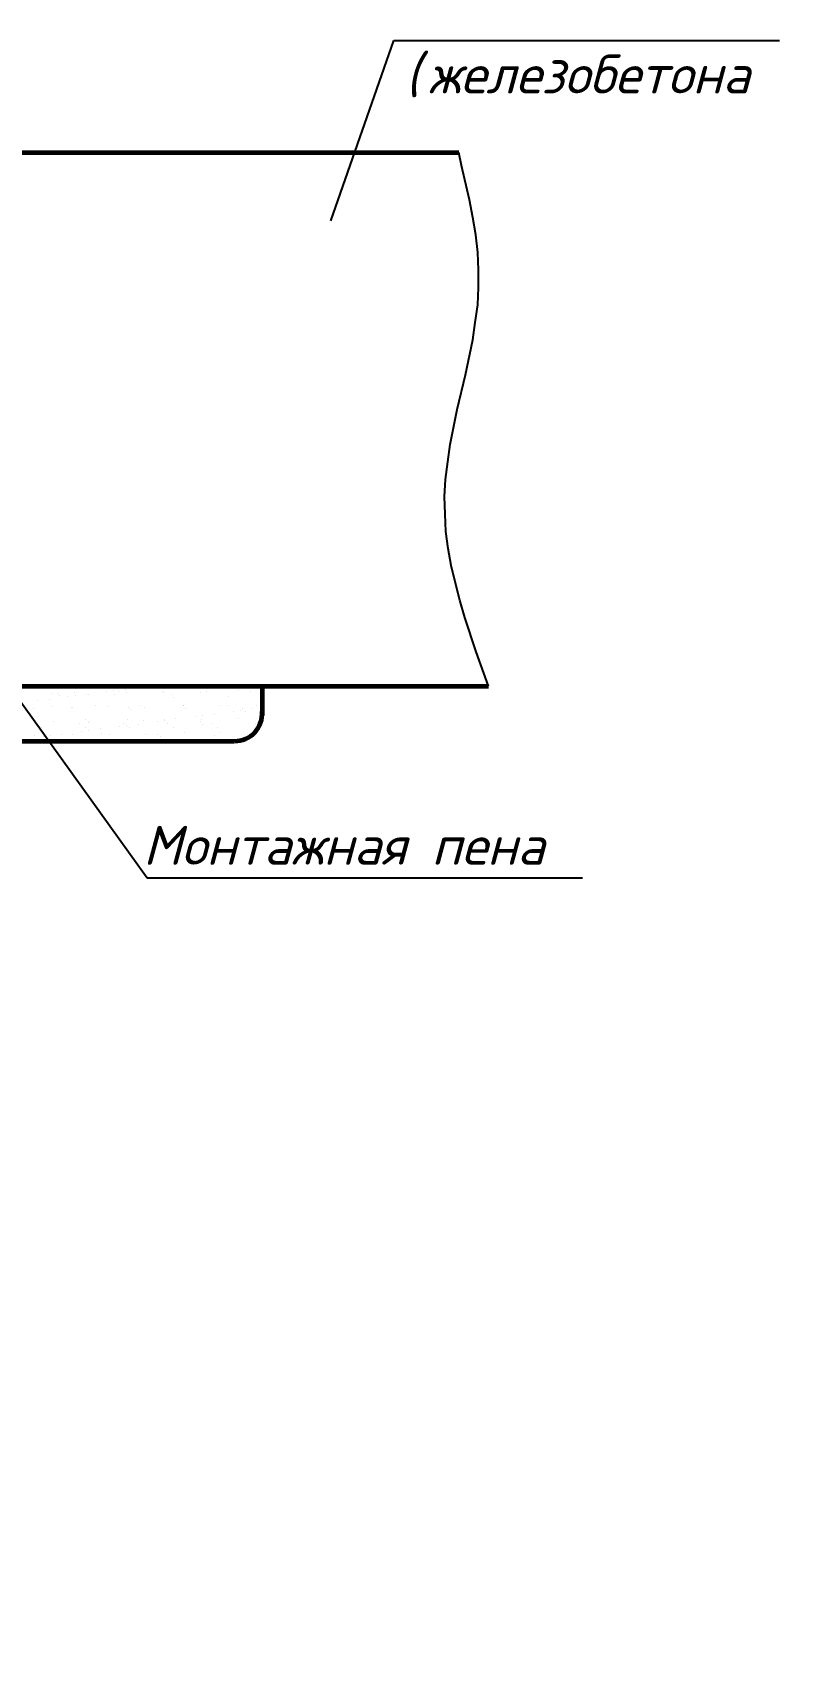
# Model space of a CAD drawing. Header units: millimetres. Extents: x -3689 to 3021565, y -698052 to -604547.
# Drawn here: x 2668522 to 2668589.4, y -674690.9 to -674543.9 of the extents above; entities that cross this region are included whole.
import ezdxf

# ---------------------------------------------------------------- set-up
doc = ezdxf.new("R2010")
doc.units = ezdxf.units.MM
doc.layers.get('0').update_dxf_attribs({"lineweight": 0})
for name, color, linetype in [('PDF _0', 7, 'Continuous'), ('PDF _Основные линии', 7, 'Continuous'), ('PDF _Текст', 7, 'Continuous')]:
    doc.layers.add(name, color=color, linetype=linetype)
doc.layers.add('ВК-текст К1', color=7, linetype='Continuous', lineweight=25)
doc.styles.add('SPDS', font='isocpeui.ttf')

msp = doc.modelspace()

# ---------------------------------------------------------------- linework, layer by layer
msp.add_line((2668554.4278, -674544.6371), (2668589.1083, -674544.6371))
at = {"layer": 'PDF _0', "lineweight": 25}
for p, q in [((2668548.7811, -674560.8357), (2668554.4278, -674544.6371)), ((2668554.4278, -674544.6371), (2668589.1083, -674544.6371)), ((2668589.1083, -674544.6371), (2668589.1083, -674544.6371)), ((2668533.5447, -674554.8773), (2668533.5447, -674554.8773)), ((2668560.5276, -674555.8562), (2668560.2723, -674554.7071)), ((2668561.2511, -674558.9631), (2668560.5276, -674555.8562)), ((2668561.5491, -674560.5378), (2668561.2511, -674558.9631)), ((2668561.8044, -674562.1125), (2668561.5491, -674560.5378)), ((2668561.9747, -674563.6872), (2668561.8044, -674562.1125)), ((2668562.0598, -674565.2619), (2668561.9747, -674563.6872)), ((2668562.0598, -674566.8366), (2668562.0598, -674565.2619)), ((2668561.9747, -674568.4113), (2668562.0598, -674566.8366)), ((2668561.7619, -674569.9861), (2668561.9747, -674568.4113)), ((2668561.5491, -674571.5608), (2668561.7619, -674569.9861)), ((2668560.8681, -674574.7102), (2668561.5491, -674571.5608)), ((2668560.1446, -674577.8171), (2668560.8681, -674574.7102)), ((2668559.5062, -674580.9665), (2668560.1446, -674577.8171)), ((2668559.2934, -674582.5412), (2668559.5062, -674580.9665)), ((2668559.0806, -674584.1159), (2668559.2934, -674582.5412)), ((2668558.9955, -674585.6481), (2668559.0806, -674584.1159)), ((2668559.038, -674587.2228), (2668558.9955, -674585.6481)), ((2668559.1231, -674588.7975), (2668559.038, -674587.2228)), ((2668559.3359, -674590.3297), (2668559.1231, -674588.7975)), ((2668559.5913, -674591.8618), (2668559.3359, -674590.3297)), ((2668559.9743, -674593.4366), (2668559.5913, -674591.8618)), ((2668560.3574, -674594.9687), (2668559.9743, -674593.4366)), ((2668560.8255, -674596.5434), (2668560.3574, -674594.9687)), ((2668561.847, -674599.6077), (2668560.8255, -674596.5434)), ((2668517.8826, -674599.9057), (2668532.2679, -674619.9513)), ((2668562.9535, -674602.7146), (2668561.847, -674599.6077)), ((2668503.5825, -674602.7146), (2668542.6099, -674602.7146)), ((2668523.7559, -674603.3956), (2668523.7559, -674603.3956)), ((2668524.1815, -674603.353), (2668524.1815, -674603.353)), ((2668524.4369, -674603.5658), (2668524.4369, -674603.5658)), ((2668525.1604, -674602.9274), (2668525.1604, -674602.9274)), ((2668525.1604, -674603.6509), (2668525.1604, -674603.6509)), ((2668525.7137, -674603.2679), (2668525.7137, -674603.2679)), ((2668525.8413, -674603.5658), (2668525.8413, -674603.5658)), ((2668526.8628, -674603.4381), (2668526.8628, -674603.4381)), ((2668527.033, -674603.4381), (2668527.033, -674603.4381)), ((2668528.6077, -674603.1828), (2668528.6077, -674603.1828)), ((2668529.1184, -674602.8848), (2668529.1184, -674602.8848)), ((2668529.2461, -674603.0976), (2668529.2461, -674603.0976)), ((2668529.3312, -674603.4381), (2668529.3312, -674603.4381)), ((2668529.6717, -674603.2253), (2668529.6717, -674603.2253)), ((2668530.3101, -674602.97), (2668530.3101, -674602.97)), ((2668530.4378, -674603.3104), (2668530.4378, -674603.3104)), ((2668532.0125, -674602.7572), (2668532.0125, -674602.7572)), ((2668533.0765, -674602.8848), (2668533.0765, -674602.8848)), ((2668533.6298, -674603.2253), (2668533.6298, -674603.2253)), ((2668533.7575, -674603.2679), (2668533.7575, -674603.2679)), ((2668534.4384, -674603.4807), (2668534.4384, -674603.4807)), ((2668534.6512, -674603.6935), (2668534.6512, -674603.6935)), ((2668537.0346, -674602.8848), (2668537.0346, -674602.8848)), ((2668537.0346, -674603.2679), (2668537.0346, -674603.2679)), ((2668537.5879, -674603.2253), (2668537.5879, -674603.2253)), ((2668539.5882, -674603.6084), (2668539.5882, -674603.6084)), ((2668540.4394, -674603.1402), (2668540.4394, -674603.1402)), ((2668540.9926, -674602.8848), (2668540.9926, -674602.8848)), ((2668541.5459, -674603.2253), (2668541.5459, -674603.2253)), ((2668522.0535, -674604.7149), (2668522.0535, -674604.7149)), ((2668522.4365, -674604.034), (2668522.4365, -674604.034)), ((2668523.458, -674603.8637), (2668523.458, -674603.8637)), ((2668523.6708, -674604.5021), (2668523.6708, -674604.5021)), ((2668525.5009, -674604.5872), (2668525.5009, -674604.5872)), ((2668525.5434, -674604.5872), (2668525.5434, -674604.5872)), ((2668527.6288, -674604.4596), (2668527.6288, -674604.4596)), ((2668528.8205, -674604.5447), (2668528.8205, -674604.5447)), ((2668530.608, -674604.6298), (2668530.608, -674604.6298)), ((2668530.8208, -674604.8426), (2668530.8208, -674604.8426)), ((2668531.5869, -674604.4596), (2668531.5869, -674604.4596)), ((2668532.0551, -674604.5872), (2668532.0551, -674604.5872)), ((2668535.5024, -674604.4596), (2668535.5024, -674604.4596)), ((2668535.545, -674604.4596), (2668535.545, -674604.4596)), ((2668535.7578, -674604.7149), (2668535.7578, -674604.7149)), ((2668538.3114, -674605.2256), (2668538.3114, -674605.2256)), ((2668538.8221, -674604.417), (2668538.8221, -674604.417)), ((2668539.503, -674604.4596), (2668539.503, -674604.4596)), ((2668540.0138, -674604.9703), (2668540.0138, -674604.9703)), ((2668540.6947, -674604.8852), (2668540.6947, -674604.8852)), ((2668540.8224, -674604.7575), (2668540.8224, -674604.7575)), ((2668541.0778, -674604.9703), (2668541.0778, -674604.9703)), ((2668541.7162, -674604.7575), (2668541.7162, -674604.7575)), ((2668542.0566, -674604.417), (2668542.0566, -674604.417)), ((2668522.2663, -674606.0768), (2668522.2663, -674606.0768)), ((2668522.777, -674606.4173), (2668522.777, -674606.4173)), ((2668523.841, -674605.864), (2668523.841, -674605.864)), ((2668526.1818, -674606.0768), (2668526.1818, -674606.0768)), ((2668526.7351, -674606.4173), (2668526.7351, -674606.4173)), ((2668526.7776, -674605.7364), (2668526.7776, -674605.7364)), ((2668527.033, -674605.9492), (2668527.033, -674605.9492)), ((2668527.1181, -674605.864), (2668527.1181, -674605.864)), ((2668528.0544, -674606.545), (2668528.0544, -674606.545)), ((2668529.7568, -674606.3322), (2668529.7568, -674606.3322)), ((2668530.1399, -674606.0768), (2668530.1399, -674606.0768)), ((2668530.4378, -674606.2471), (2668530.4378, -674606.2471)), ((2668530.5229, -674605.7364), (2668530.5229, -674605.7364)), ((2668530.6932, -674606.4173), (2668530.6932, -674606.4173)), ((2668531.4592, -674606.1194), (2668531.4592, -674606.1194)), ((2668531.9274, -674605.8215), (2668531.9274, -674605.8215)), ((2668533.2042, -674605.864), (2668533.2042, -674605.864)), ((2668533.8426, -674605.6938), (2668533.8426, -674605.6938)), ((2668533.8426, -674605.7789), (2668533.8426, -674605.7789)), ((2668534.0979, -674606.0768), (2668534.0979, -674606.0768)), ((2668534.6512, -674606.4173), (2668534.6512, -674606.4173)), ((2668534.864, -674605.6512), (2668534.864, -674605.6512)), ((2668536.609, -674605.4384), (2668536.609, -674605.4384)), ((2668537.0346, -674605.864), (2668537.0346, -674605.864)), ((2668537.1197, -674605.7364), (2668537.1197, -674605.7364)), ((2668537.2474, -674605.3533), (2668537.2474, -674605.3533)), ((2668537.2474, -674606.1194), (2668537.2474, -674606.1194)), ((2668538.056, -674606.0768), (2668538.056, -674606.0768)), ((2668538.6093, -674606.4173), (2668538.6093, -674606.4173)), ((2668540.5245, -674605.6087), (2668540.5245, -674605.6087)), ((2668542.0141, -674606.0768), (2668542.0141, -674606.0768)), ((2668542.1843, -674605.9917), (2668542.1843, -674605.9917)), ((2668522.1386, -674607.1834), (2668522.1386, -674607.1834)), ((2668522.9473, -674607.2259), (2668522.9473, -674607.2259)), ((2668522.9898, -674606.8429), (2668522.9898, -674606.8429)), ((2668523.2026, -674607.0557), (2668523.2026, -674607.0557)), ((2668523.5857, -674607.1408), (2668523.5857, -674607.1408)), ((2668524.6071, -674607.0131), (2668524.6071, -674607.0131)), ((2668524.6922, -674607.6515), (2668524.6922, -674607.6515)), ((2668525.586, -674607.0557), (2668525.586, -674607.0557)), ((2668526.352, -674606.8003), (2668526.352, -674606.8003)), ((2668526.9904, -674606.7152), (2668526.9904, -674606.7152)), ((2668528.1396, -674606.9706), (2668528.1396, -674606.9706)), ((2668528.6503, -674607.6515), (2668528.6503, -674607.6515)), ((2668528.9056, -674607.0131), (2668528.9056, -674607.0131)), ((2668532.1402, -674607.0131), (2668532.1402, -674607.0131)), ((2668532.6084, -674607.6515), (2668532.6084, -674607.6515)), ((2668533.2042, -674607.0131), (2668533.2042, -674607.0131)), ((2668533.4595, -674607.2259), (2668533.4595, -674607.2259)), ((2668535.5875, -674606.8855), (2668535.5875, -674606.8855)), ((2668536.5664, -674607.6515), (2668536.5664, -674607.6515)), ((2668538.3539, -674607.0983), (2668538.3539, -674607.0983)), ((2668538.9072, -674606.8429), (2668538.9072, -674606.8429)), ((2668540.5245, -674607.6515), (2668540.5245, -674607.6515)), ((2668532.2679, -674619.9513), (2668533.2042, -674619.9513)), ((2668533.2042, -674619.9513), (2668571.3798, -674619.9513))]:
    msp.add_line(p, q, dxfattribs=at)
at = {"layer": 'PDF _Основные линии', "lineweight": 60}
for p, q in [((2668520.649, -674554.7071), (2668560.2723, -674554.7071)), ((2668520.649, -674602.7146), (2668562.9535, -674602.7146)), ((2668542.6099, -674602.7146), (2668542.6099, -674605.3533)), ((2668540.0989, -674607.6941), (2668504.0932, -674607.6941))]:
    msp.add_line(p, q, dxfattribs=at)
msp.add_arc((2668540.1269, -674605.1604), 2.4898, 270.000007, 3.845224, dxfattribs=at)
at = {"layer": 'ВК-текст К1', "color": 3}
msp.add_circle((2674944.0996, -672909.7808), 7632.7516, dxfattribs=at)

# ---------------------------------------------------------------- texts
at = {"layer": 'PDF _Текст', "style": 'SPDS'}
for s, height, p in [('(', 3.4999, (2668555.4614, -674549.3915)), ('железобетона', 3.499919, (2668557.5268, -674549.3915)), ('Монтажная пена', 3.499919, (2668531.9083, -674618.7682))]:
    msp.add_text(s, height=height, dxfattribs=at).set_placement(p)

doc.saveas('drawing.dxf')
